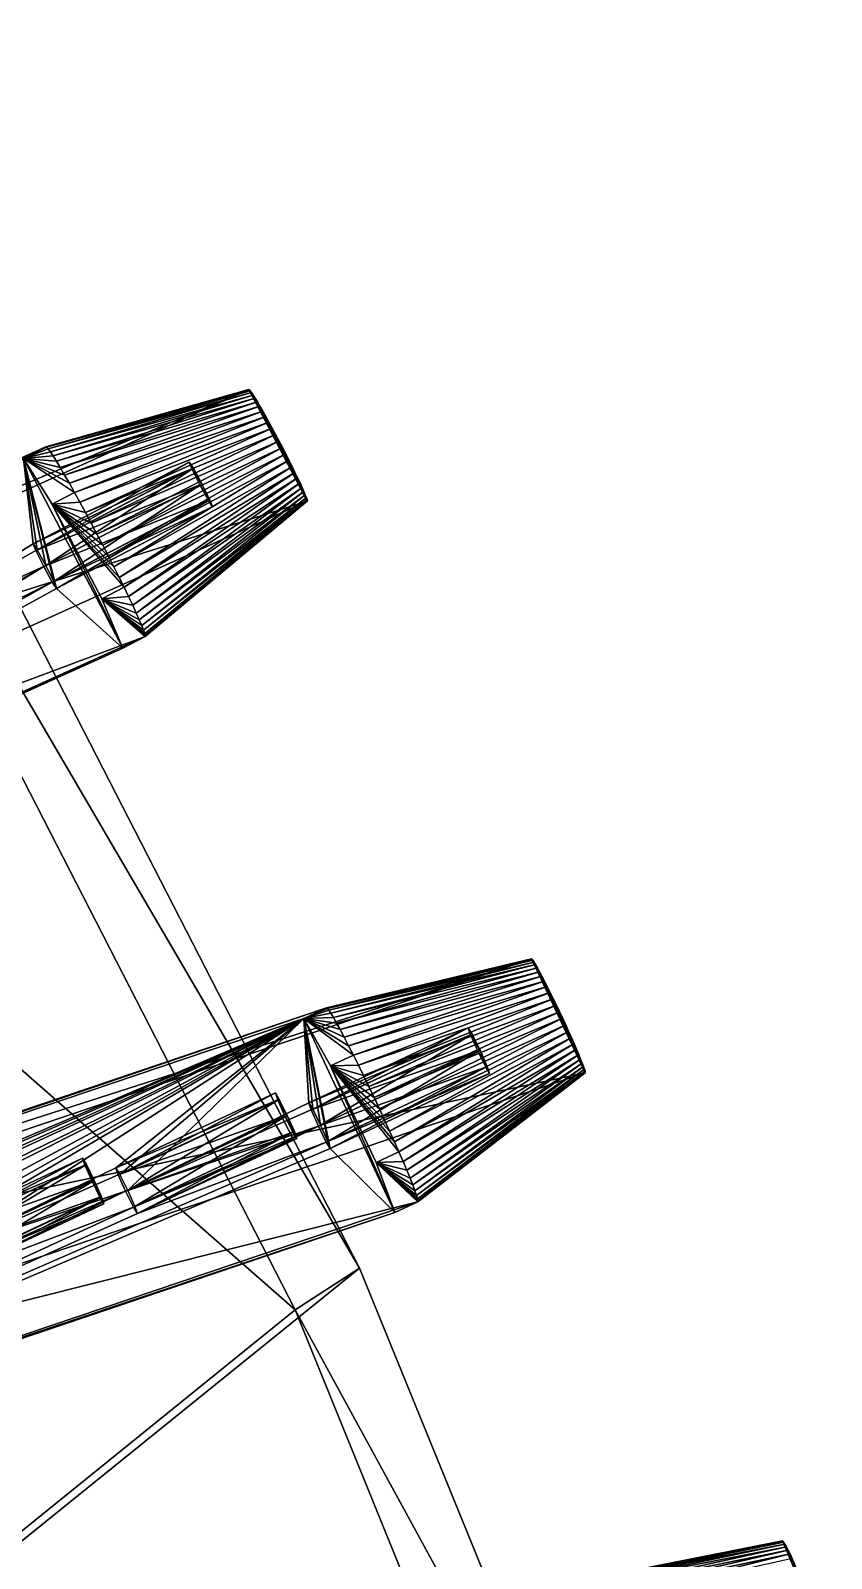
# Model space of a CAD drawing. Header units: millimetres. Extents: x -228 to 228, y -204 to 237.
# Drawn here: x 177 to 208.8, y 34.6 to 95.2 of the extents above; entities that cross this region are included whole.
import ezdxf

# ---------------------------------------------------------------- set-up
doc = ezdxf.new("R2010")
doc.units = ezdxf.units.MM
doc.header["$LTSCALE"] = 127.314815
for name, color, linetype in [('7406', 7, 'CONTINUOUS'), ('7407', 7, 'CONTINUOUS'), ('7410', 7, 'CONTINUOUS'), ('7748', 7, 'CONTINUOUS'), ('7749', 7, 'CONTINUOUS'), ('7750', 7, 'CONTINUOUS'), ('7751', 7, 'CONTINUOUS'), ('7767', 7, 'CONTINUOUS'), ('7768', 7, 'CONTINUOUS'), ('7769', 7, 'CONTINUOUS'), ('7771', 7, 'CONTINUOUS'), ('7772', 7, 'CONTINUOUS'), ('7773', 7, 'CONTINUOUS'), ('7774', 7, 'CONTINUOUS'), ('7776', 7, 'CONTINUOUS'), ('7777', 7, 'CONTINUOUS'), ('7778', 7, 'CONTINUOUS'), ('7779', 7, 'CONTINUOUS'), ('7789', 7, 'CONTINUOUS'), ('7790', 7, 'CONTINUOUS'), ('7791', 7, 'CONTINUOUS'), ('7792', 7, 'CONTINUOUS'), ('7793', 7, 'CONTINUOUS'), ('7794', 7, 'CONTINUOUS'), ('7795', 7, 'CONTINUOUS'), ('7796', 7, 'CONTINUOUS'), ('7797', 7, 'CONTINUOUS'), ('7799', 7, 'CONTINUOUS'), ('7800', 7, 'CONTINUOUS'), ('7801', 7, 'CONTINUOUS'), ('7802', 7, 'CONTINUOUS'), ('7806', 7, 'CONTINUOUS'), ('7829', 7, 'CONTINUOUS'), ('7830', 7, 'CONTINUOUS')]:
    doc.layers.add(name, color=color, linetype=linetype)

msp = doc.modelspace()

# ---------------------------------------------------------------- linework, layer by layer
at = {"layer": '7406', "color": 6, "linetype": 'Continuous'}
for points in [[(190.096, 46.066, 88.542), (164.87, 95.188, 79.5), (172.881, 32.169, 553.042), (190.096, 46.066, 88.542)], [(200.294, 21.058, 99.884), (190.096, 46.066, 88.542), (172.881, 32.169, 553.042), (200.294, 21.058, 99.884)]]:
    msp.add_3dface(points, dxfattribs=at)
at = {"layer": '7407', "color": 6, "linetype": 'Continuous'}
for points in [[(143.637, 82.929, 553.05), (162.269, 93.686, 79.5), (187.545, 44.423, 88.591), (143.637, 82.929, 553.05)], [(170.333, 30.504, 553.04), (143.637, 82.929, 553.05), (187.545, 44.423, 88.591), (170.333, 30.504, 553.04)], [(197.735, 19.35, 99.988), (170.333, 30.504, 553.04), (187.545, 44.423, 88.591), (197.735, 19.35, 99.988)]]:
    msp.add_3dface(points, dxfattribs=at)
at = {"layer": '7410', "color": 6, "linetype": 'Continuous'}
for points in [[(162.269, 93.686, 79.5), (164.87, 95.188, 79.5), (190.096, 46.066, 88.542), (162.269, 93.686, 79.5)], [(162.269, 93.686, 79.5), (190.096, 46.066, 88.542), (187.545, 44.423, 88.591), (162.269, 93.686, 79.5)], [(190.096, 46.066, 88.542), (200.294, 21.058, 99.884), (187.545, 44.423, 88.591), (190.096, 46.066, 88.542)], [(200.294, 21.058, 99.884), (197.735, 19.35, 99.988), (187.545, 44.423, 88.591), (200.294, 21.058, 99.884)]]:
    msp.add_3dface(points, dxfattribs=at)
at = {"layer": '7748', "color": 191, "linetype": 'Continuous', "true_color": 0xba45ff}
for points in [[(177.145, 74.822, 113.919), (170.324, 70.649, 288.939), (176.764, 78.21, 86.888), (177.145, 74.822, 113.919)], [(177.31, 74.576, 113.213), (177.145, 74.822, 113.919), (176.764, 78.21, 86.888), (177.31, 74.576, 113.213)], [(177.65, 73.955, 112.923), (177.31, 74.576, 113.213), (176.764, 78.21, 86.888), (177.65, 73.955, 112.923)], [(177.965, 73.323, 113.217), (177.65, 73.955, 112.923), (176.764, 78.21, 86.888), (177.965, 73.323, 113.217)], [(178.071, 73.05, 113.924), (177.965, 73.323, 113.217), (176.764, 78.21, 86.888), (178.071, 73.05, 113.924)], [(180.701, 70.677, 86.911), (178.071, 73.05, 113.924), (176.764, 78.21, 86.888), (180.701, 70.677, 86.911)], [(177.901, 76.396, 83.217), (180.701, 70.677, 86.911), (176.764, 78.21, 86.888), (177.901, 76.396, 83.217)], [(179.87, 72.629, 83.228), (180.701, 70.677, 86.911), (177.901, 76.396, 83.217), (179.87, 72.629, 83.228)], [(177.251, 74.549, 114.626), (170.324, 70.649, 288.939), (177.145, 74.822, 113.919), (177.251, 74.549, 114.626)], [(177.567, 73.917, 114.92), (170.324, 70.649, 288.939), (177.251, 74.549, 114.626), (177.567, 73.917, 114.92)], [(170.64, 70.017, 289.234), (170.324, 70.649, 288.939), (177.567, 73.917, 114.92), (170.64, 70.017, 289.234)], [(170.746, 69.744, 289.941), (170.64, 70.017, 289.234), (177.567, 73.917, 114.92), (170.746, 69.744, 289.941)], [(170.746, 69.744, 289.941), (177.567, 73.917, 114.92), (177.906, 73.296, 114.63), (170.746, 69.744, 289.941)], [(170.746, 69.744, 289.941), (177.906, 73.296, 114.63), (141.826, 53.134, 1021.038), (170.746, 69.744, 289.941)], [(177.906, 73.296, 114.63), (178.071, 73.05, 113.924), (141.826, 53.134, 1021.038), (177.906, 73.296, 114.63)], [(141.826, 53.134, 1021.038), (178.071, 73.05, 113.924), (180.701, 70.677, 86.911), (141.826, 53.134, 1021.038)]]:
    msp.add_3dface(points, dxfattribs=at)
at = {"layer": '7749', "color": 191, "linetype": 'Continuous', "true_color": 0xba45ff}
for points in [[(142.711, 53.596, 1021.083), (180.701, 70.677, 86.911), (181.587, 71.14, 86.956), (142.711, 53.596, 1021.083)], [(141.826, 53.134, 1021.038), (180.701, 70.677, 86.911), (142.711, 53.596, 1021.083), (141.826, 53.134, 1021.038)]]:
    msp.add_3dface(points, dxfattribs=at)
at = {"layer": '7750', "color": 191, "linetype": 'Continuous', "true_color": 0xba45ff}
for points in [[(185.71, 80.938, 96.071), (147.561, 63.723, 1012.716), (188.026, 76.507, 96.084), (185.71, 80.938, 96.071)], [(185.73, 80.928, 95.781), (185.71, 80.938, 96.071), (188.03, 76.527, 95.794), (185.73, 80.928, 95.781)], [(188.03, 76.527, 95.794), (185.71, 80.938, 96.071), (188.026, 76.507, 96.084), (188.03, 76.527, 95.794)], [(185.765, 80.889, 95.495), (185.73, 80.928, 95.781), (188.018, 76.577, 95.508), (185.765, 80.889, 95.495)], [(188.018, 76.577, 95.508), (185.73, 80.928, 95.781), (188.03, 76.527, 95.794), (188.018, 76.577, 95.508)], [(185.815, 80.82, 95.217), (185.765, 80.889, 95.495), (187.991, 76.656, 95.23), (185.815, 80.82, 95.217)], [(187.991, 76.656, 95.23), (185.765, 80.889, 95.495), (188.018, 76.577, 95.508), (187.991, 76.656, 95.23)], [(185.879, 80.723, 94.951), (185.815, 80.82, 95.217), (187.949, 76.763, 94.963), (185.879, 80.723, 94.951)], [(187.949, 76.763, 94.963), (185.815, 80.82, 95.217), (187.991, 76.656, 95.23), (187.949, 76.763, 94.963)], [(185.957, 80.599, 94.7), (185.879, 80.723, 94.951), (187.892, 76.897, 94.711), (185.957, 80.599, 94.7)], [(187.892, 76.897, 94.711), (185.879, 80.723, 94.951), (187.949, 76.763, 94.963), (187.892, 76.897, 94.711)], [(186.047, 80.45, 94.467), (185.957, 80.599, 94.7), (187.822, 77.055, 94.477), (186.047, 80.45, 94.467)], [(187.822, 77.055, 94.477), (185.957, 80.599, 94.7), (187.892, 76.897, 94.711), (187.822, 77.055, 94.477)], [(186.149, 80.277, 94.257), (186.047, 80.45, 94.467), (187.738, 77.236, 94.266), (186.149, 80.277, 94.257)], [(187.738, 77.236, 94.266), (186.047, 80.45, 94.467), (187.822, 77.055, 94.477), (187.738, 77.236, 94.266)], [(186.26, 80.083, 94.07), (186.149, 80.277, 94.257), (187.643, 77.437, 94.078), (186.26, 80.083, 94.07)], [(187.643, 77.437, 94.078), (186.149, 80.277, 94.257), (187.738, 77.236, 94.266), (187.643, 77.437, 94.078)], [(186.379, 79.871, 93.912), (186.26, 80.083, 94.07), (187.537, 77.655, 93.918), (186.379, 79.871, 93.912)], [(187.537, 77.655, 93.918), (186.26, 80.083, 94.07), (187.643, 77.437, 94.078), (187.537, 77.655, 93.918)], [(186.504, 79.643, 93.782), (186.379, 79.871, 93.912), (187.422, 77.888, 93.787), (186.504, 79.643, 93.782)], [(187.422, 77.888, 93.787), (186.379, 79.871, 93.912), (187.537, 77.655, 93.918), (187.422, 77.888, 93.787)], [(186.635, 79.403, 93.683), (186.504, 79.643, 93.782), (187.299, 78.132, 93.687), (186.635, 79.403, 93.683)], [(187.299, 78.132, 93.687), (186.504, 79.643, 93.782), (187.422, 77.888, 93.787), (187.299, 78.132, 93.687)], [(186.769, 79.153, 93.617), (186.635, 79.403, 93.683), (187.171, 78.384, 93.619), (186.769, 79.153, 93.617)], [(187.171, 78.384, 93.619), (186.635, 79.403, 93.683), (187.299, 78.132, 93.687), (187.171, 78.384, 93.619)], [(186.904, 78.898, 93.584), (186.769, 79.153, 93.617), (187.039, 78.64, 93.585), (186.904, 78.898, 93.584)], [(187.039, 78.64, 93.585), (186.769, 79.153, 93.617), (187.171, 78.384, 93.619), (187.039, 78.64, 93.585)], [(147.561, 63.723, 1012.716), (149.877, 59.292, 1012.729), (188.026, 76.507, 96.084), (147.561, 63.723, 1012.716)]]:
    msp.add_3dface(points, dxfattribs=at)
at = {"layer": '7751', "color": 191, "linetype": 'Continuous', "true_color": 0xba45ff}
for points in [[(176.764, 78.21, 86.888), (137.888, 60.667, 1021.015), (177.649, 78.673, 86.934), (176.764, 78.21, 86.888)], [(137.888, 60.667, 1021.015), (138.774, 61.129, 1021.061), (177.649, 78.673, 86.934), (137.888, 60.667, 1021.015)]]:
    msp.add_3dface(points, dxfattribs=at)
at = {"layer": '7767', "color": 191, "linetype": 'Continuous', "true_color": 0xba45ff}
for points in [[(183.342, 78.062, 114.238), (183.507, 77.816, 113.532), (183.448, 77.789, 114.945), (183.342, 78.062, 114.238)], [(183.507, 77.816, 113.532), (183.847, 77.194, 113.241), (183.448, 77.789, 114.945), (183.507, 77.816, 113.532)], [(183.847, 77.194, 113.241), (183.764, 77.157, 115.239), (183.448, 77.789, 114.945), (183.847, 77.194, 113.241)], [(184.162, 76.562, 113.536), (183.764, 77.157, 115.239), (183.847, 77.194, 113.241), (184.162, 76.562, 113.536)], [(184.103, 76.536, 114.948), (183.764, 77.157, 115.239), (184.162, 76.562, 113.536), (184.103, 76.536, 114.948)], [(184.268, 76.289, 114.243), (184.103, 76.536, 114.948), (184.162, 76.562, 113.536), (184.268, 76.289, 114.243)]]:
    msp.add_3dface(points, dxfattribs=at)
at = {"layer": '7768', "color": 191, "linetype": 'Continuous', "true_color": 0xba45ff}
for points in [[(177.567, 73.917, 114.92), (183.764, 77.157, 115.239), (184.103, 76.536, 114.948), (177.567, 73.917, 114.92)], [(177.65, 73.955, 112.923), (177.965, 73.323, 113.217), (183.847, 77.194, 113.241), (177.65, 73.955, 112.923)], [(177.965, 73.323, 113.217), (184.162, 76.562, 113.536), (183.847, 77.194, 113.241), (177.965, 73.323, 113.217)], [(177.906, 73.296, 114.63), (177.567, 73.917, 114.92), (184.103, 76.536, 114.948), (177.906, 73.296, 114.63)], [(177.906, 73.296, 114.63), (184.103, 76.536, 114.948), (184.268, 76.289, 114.243), (177.906, 73.296, 114.63)], [(177.965, 73.323, 113.217), (178.071, 73.05, 113.924), (184.162, 76.562, 113.536), (177.965, 73.323, 113.217)], [(178.071, 73.05, 113.924), (184.268, 76.289, 114.243), (184.162, 76.562, 113.536), (178.071, 73.05, 113.924)], [(178.071, 73.05, 113.924), (177.906, 73.296, 114.63), (184.268, 76.289, 114.243), (178.071, 73.05, 113.924)]]:
    msp.add_3dface(points, dxfattribs=at)
at = {"layer": '7769', "color": 191, "linetype": 'Continuous', "true_color": 0xba45ff}
for points in [[(177.145, 74.822, 113.919), (177.31, 74.576, 113.213), (183.342, 78.062, 114.238), (177.145, 74.822, 113.919)], [(177.145, 74.822, 113.919), (183.342, 78.062, 114.238), (183.448, 77.789, 114.945), (177.145, 74.822, 113.919)], [(177.251, 74.549, 114.626), (177.145, 74.822, 113.919), (183.448, 77.789, 114.945), (177.251, 74.549, 114.626)], [(183.764, 77.157, 115.239), (177.251, 74.549, 114.626), (183.448, 77.789, 114.945), (183.764, 77.157, 115.239)], [(177.31, 74.576, 113.213), (183.507, 77.816, 113.532), (183.342, 78.062, 114.238), (177.31, 74.576, 113.213)], [(177.31, 74.576, 113.213), (177.65, 73.955, 112.923), (183.507, 77.816, 113.532), (177.31, 74.576, 113.213)], [(177.65, 73.955, 112.923), (183.847, 77.194, 113.241), (183.507, 77.816, 113.532), (177.65, 73.955, 112.923)], [(177.567, 73.917, 114.92), (177.251, 74.549, 114.626), (183.764, 77.157, 115.239), (177.567, 73.917, 114.92)]]:
    msp.add_3dface(points, dxfattribs=at)
at = {"layer": '7771', "color": 191, "linetype": 'Continuous', "true_color": 0xba45ff}
for points in [[(176.764, 78.21, 86.888), (177.649, 78.673, 86.934), (177.683, 78.657, 86.441), (176.764, 78.21, 86.888)], [(177.743, 78.59, 85.955), (176.764, 78.21, 86.888), (177.683, 78.657, 86.441), (177.743, 78.59, 85.955)], [(177.829, 78.473, 85.483), (176.764, 78.21, 86.888), (177.743, 78.59, 85.955), (177.829, 78.473, 85.483)], [(177.938, 78.308, 85.03), (176.764, 78.21, 86.888), (177.829, 78.473, 85.483), (177.938, 78.308, 85.03)], [(178.07, 78.097, 84.603), (176.764, 78.21, 86.888), (177.938, 78.308, 85.03), (178.07, 78.097, 84.603)], [(177.901, 76.396, 83.217), (176.764, 78.21, 86.888), (178.787, 76.859, 83.263), (177.901, 76.396, 83.217)], [(178.787, 76.859, 83.263), (176.764, 78.21, 86.888), (178.584, 77.219, 83.533), (178.787, 76.859, 83.263)], [(178.584, 77.219, 83.533), (176.764, 78.21, 86.888), (178.396, 77.549, 83.849), (178.584, 77.219, 83.533)], [(178.396, 77.549, 83.849), (176.764, 78.21, 86.888), (178.224, 77.843, 84.208), (178.396, 77.549, 83.849)], [(178.224, 77.843, 84.208), (176.764, 78.21, 86.888), (178.07, 78.097, 84.603), (178.224, 77.843, 84.208)], [(179.001, 76.471, 83.042), (177.901, 76.396, 83.217), (178.787, 76.859, 83.263), (179.001, 76.471, 83.042)], [(179.223, 76.063, 82.875), (177.901, 76.396, 83.217), (179.001, 76.471, 83.042), (179.223, 76.063, 82.875)], [(179.87, 72.629, 83.228), (177.901, 76.396, 83.217), (180.755, 73.092, 83.274), (179.87, 72.629, 83.228)], [(180.755, 73.092, 83.274), (177.901, 76.396, 83.217), (180.56, 73.488, 83.051), (180.755, 73.092, 83.274)], [(180.56, 73.488, 83.051), (177.901, 76.396, 83.217), (180.352, 73.902, 82.881), (180.56, 73.488, 83.051)], [(180.352, 73.902, 82.881), (177.901, 76.396, 83.217), (180.134, 74.331, 82.766), (180.352, 73.902, 82.881)], [(180.134, 74.331, 82.766), (177.901, 76.396, 83.217), (179.909, 74.767, 82.707), (180.134, 74.331, 82.766)], [(179.909, 74.767, 82.707), (177.901, 76.396, 83.217), (179.68, 75.205, 82.706), (179.909, 74.767, 82.707)], [(179.68, 75.205, 82.706), (177.901, 76.396, 83.217), (179.45, 75.639, 82.762), (179.68, 75.205, 82.706)], [(179.45, 75.639, 82.762), (177.901, 76.396, 83.217), (179.223, 76.063, 82.875), (179.45, 75.639, 82.762)], [(180.935, 72.721, 83.546), (179.87, 72.629, 83.228), (180.755, 73.092, 83.274), (180.935, 72.721, 83.546)], [(181.097, 72.379, 83.865), (179.87, 72.629, 83.228), (180.935, 72.721, 83.546), (181.097, 72.379, 83.865)], [(180.701, 70.677, 86.911), (179.87, 72.629, 83.228), (181.587, 71.14, 86.956), (180.701, 70.677, 86.911)], [(181.587, 71.14, 86.956), (179.87, 72.629, 83.228), (181.594, 71.174, 86.463), (181.587, 71.14, 86.956)], [(181.594, 71.174, 86.463), (179.87, 72.629, 83.228), (181.574, 71.26, 85.977), (181.594, 71.174, 86.463)], [(181.574, 71.26, 85.977), (179.87, 72.629, 83.228), (181.528, 71.394, 85.504), (181.574, 71.26, 85.977)], [(181.528, 71.394, 85.504), (179.87, 72.629, 83.228), (181.457, 71.576, 85.05), (181.528, 71.394, 85.504)], [(181.457, 71.576, 85.05), (179.87, 72.629, 83.228), (181.36, 71.803, 84.622), (181.457, 71.576, 85.05)], [(181.36, 71.803, 84.622), (179.87, 72.629, 83.228), (181.24, 72.072, 84.225), (181.36, 71.803, 84.622)], [(181.24, 72.072, 84.225), (179.87, 72.629, 83.228), (181.097, 72.379, 83.865), (181.24, 72.072, 84.225)]]:
    msp.add_3dface(points, dxfattribs=at)
at = {"layer": '7772', "color": 191, "linetype": 'Continuous', "true_color": 0xba45ff}
for points in [[(149.877, 59.292, 1012.729), (181.587, 71.14, 86.956), (188.026, 76.507, 96.084), (149.877, 59.292, 1012.729)], [(142.711, 53.596, 1021.083), (181.587, 71.14, 86.956), (149.877, 59.292, 1012.729), (142.711, 53.596, 1021.083)]]:
    msp.add_3dface(points, dxfattribs=at)
at = {"layer": '7773', "color": 191, "linetype": 'Continuous', "true_color": 0xba45ff}
for points in [[(147.561, 63.723, 1012.716), (185.71, 80.938, 96.071), (138.774, 61.129, 1021.061), (147.561, 63.723, 1012.716)], [(138.774, 61.129, 1021.061), (185.71, 80.938, 96.071), (177.649, 78.673, 86.934), (138.774, 61.129, 1021.061)]]:
    msp.add_3dface(points, dxfattribs=at)
at = {"layer": '7774', "color": 191, "linetype": 'Continuous', "true_color": 0xba45ff}
for points in [[(185.71, 80.938, 96.071), (185.73, 80.928, 95.781), (177.649, 78.673, 86.934), (185.71, 80.938, 96.071)], [(177.649, 78.673, 86.934), (185.73, 80.928, 95.781), (177.683, 78.657, 86.441), (177.649, 78.673, 86.934)], [(185.73, 80.928, 95.781), (185.765, 80.889, 95.495), (177.683, 78.657, 86.441), (185.73, 80.928, 95.781)], [(185.765, 80.889, 95.495), (177.743, 78.59, 85.955), (177.683, 78.657, 86.441), (185.765, 80.889, 95.495)], [(185.765, 80.889, 95.495), (185.815, 80.82, 95.217), (177.743, 78.59, 85.955), (185.765, 80.889, 95.495)], [(185.815, 80.82, 95.217), (177.829, 78.473, 85.483), (177.743, 78.59, 85.955), (185.815, 80.82, 95.217)], [(185.815, 80.82, 95.217), (185.879, 80.723, 94.951), (177.829, 78.473, 85.483), (185.815, 80.82, 95.217)], [(185.879, 80.723, 94.951), (177.938, 78.308, 85.03), (177.829, 78.473, 85.483), (185.879, 80.723, 94.951)], [(185.879, 80.723, 94.951), (185.957, 80.599, 94.7), (177.938, 78.308, 85.03), (185.879, 80.723, 94.951)], [(185.957, 80.599, 94.7), (178.07, 78.097, 84.603), (177.938, 78.308, 85.03), (185.957, 80.599, 94.7)], [(185.957, 80.599, 94.7), (186.047, 80.45, 94.467), (178.07, 78.097, 84.603), (185.957, 80.599, 94.7)], [(186.047, 80.45, 94.467), (178.224, 77.843, 84.208), (178.07, 78.097, 84.603), (186.047, 80.45, 94.467)], [(186.047, 80.45, 94.467), (186.149, 80.277, 94.257), (178.224, 77.843, 84.208), (186.047, 80.45, 94.467)], [(186.149, 80.277, 94.257), (178.396, 77.549, 83.849), (178.224, 77.843, 84.208), (186.149, 80.277, 94.257)], [(186.149, 80.277, 94.257), (186.26, 80.083, 94.07), (178.396, 77.549, 83.849), (186.149, 80.277, 94.257)], [(186.26, 80.083, 94.07), (178.584, 77.219, 83.533), (178.396, 77.549, 83.849), (186.26, 80.083, 94.07)], [(186.26, 80.083, 94.07), (186.379, 79.871, 93.912), (178.584, 77.219, 83.533), (186.26, 80.083, 94.07)], [(186.379, 79.871, 93.912), (178.787, 76.859, 83.263), (178.584, 77.219, 83.533), (186.379, 79.871, 93.912)], [(186.379, 79.871, 93.912), (186.504, 79.643, 93.782), (178.787, 76.859, 83.263), (186.379, 79.871, 93.912)], [(186.504, 79.643, 93.782), (179.001, 76.471, 83.042), (178.787, 76.859, 83.263), (186.504, 79.643, 93.782)], [(186.504, 79.643, 93.782), (186.635, 79.403, 93.683), (179.001, 76.471, 83.042), (186.504, 79.643, 93.782)], [(186.635, 79.403, 93.683), (179.223, 76.063, 82.875), (179.001, 76.471, 83.042), (186.635, 79.403, 93.683)], [(186.635, 79.403, 93.683), (186.769, 79.153, 93.617), (179.223, 76.063, 82.875), (186.635, 79.403, 93.683)], [(186.769, 79.153, 93.617), (179.45, 75.639, 82.762), (179.223, 76.063, 82.875), (186.769, 79.153, 93.617)], [(186.769, 79.153, 93.617), (186.904, 78.898, 93.584), (179.45, 75.639, 82.762), (186.769, 79.153, 93.617)], [(186.904, 78.898, 93.584), (179.68, 75.205, 82.706), (179.45, 75.639, 82.762), (186.904, 78.898, 93.584)], [(186.904, 78.898, 93.584), (187.039, 78.64, 93.585), (179.68, 75.205, 82.706), (186.904, 78.898, 93.584)], [(187.039, 78.64, 93.585), (179.909, 74.767, 82.707), (179.68, 75.205, 82.706), (187.039, 78.64, 93.585)], [(187.039, 78.64, 93.585), (187.171, 78.384, 93.619), (179.909, 74.767, 82.707), (187.039, 78.64, 93.585)], [(187.171, 78.384, 93.619), (180.134, 74.331, 82.766), (179.909, 74.767, 82.707), (187.171, 78.384, 93.619)], [(187.171, 78.384, 93.619), (187.299, 78.132, 93.687), (180.134, 74.331, 82.766), (187.171, 78.384, 93.619)], [(187.299, 78.132, 93.687), (180.352, 73.902, 82.881), (180.134, 74.331, 82.766), (187.299, 78.132, 93.687)], [(187.299, 78.132, 93.687), (187.422, 77.888, 93.787), (180.352, 73.902, 82.881), (187.299, 78.132, 93.687)], [(187.422, 77.888, 93.787), (180.56, 73.488, 83.051), (180.352, 73.902, 82.881), (187.422, 77.888, 93.787)], [(187.422, 77.888, 93.787), (187.537, 77.655, 93.918), (180.56, 73.488, 83.051), (187.422, 77.888, 93.787)], [(187.537, 77.655, 93.918), (180.755, 73.092, 83.274), (180.56, 73.488, 83.051), (187.537, 77.655, 93.918)], [(187.537, 77.655, 93.918), (187.643, 77.437, 94.078), (180.755, 73.092, 83.274), (187.537, 77.655, 93.918)], [(187.643, 77.437, 94.078), (180.935, 72.721, 83.546), (180.755, 73.092, 83.274), (187.643, 77.437, 94.078)], [(187.643, 77.437, 94.078), (187.738, 77.236, 94.266), (180.935, 72.721, 83.546), (187.643, 77.437, 94.078)], [(187.738, 77.236, 94.266), (181.097, 72.379, 83.865), (180.935, 72.721, 83.546), (187.738, 77.236, 94.266)], [(187.738, 77.236, 94.266), (187.822, 77.055, 94.477), (181.097, 72.379, 83.865), (187.738, 77.236, 94.266)], [(187.822, 77.055, 94.477), (181.24, 72.072, 84.225), (181.097, 72.379, 83.865), (187.822, 77.055, 94.477)], [(187.822, 77.055, 94.477), (187.892, 76.897, 94.711), (181.24, 72.072, 84.225), (187.822, 77.055, 94.477)], [(187.892, 76.897, 94.711), (181.36, 71.803, 84.622), (181.24, 72.072, 84.225), (187.892, 76.897, 94.711)], [(187.892, 76.897, 94.711), (187.949, 76.763, 94.963), (181.36, 71.803, 84.622), (187.892, 76.897, 94.711)], [(187.949, 76.763, 94.963), (181.457, 71.576, 85.05), (181.36, 71.803, 84.622), (187.949, 76.763, 94.963)], [(187.949, 76.763, 94.963), (187.991, 76.656, 95.23), (181.457, 71.576, 85.05), (187.949, 76.763, 94.963)], [(187.991, 76.656, 95.23), (181.528, 71.394, 85.504), (181.457, 71.576, 85.05), (187.991, 76.656, 95.23)], [(187.991, 76.656, 95.23), (188.018, 76.577, 95.508), (181.528, 71.394, 85.504), (187.991, 76.656, 95.23)], [(188.018, 76.577, 95.508), (181.574, 71.26, 85.977), (181.528, 71.394, 85.504), (188.018, 76.577, 95.508)], [(188.018, 76.577, 95.508), (188.03, 76.527, 95.794), (181.574, 71.26, 85.977), (188.018, 76.577, 95.508)], [(188.03, 76.527, 95.794), (181.594, 71.174, 86.463), (181.574, 71.26, 85.977), (188.03, 76.527, 95.794)], [(188.026, 76.507, 96.084), (181.587, 71.14, 86.956), (181.594, 71.174, 86.463), (188.026, 76.507, 96.084)], [(188.03, 76.527, 95.794), (188.026, 76.507, 96.084), (181.594, 71.174, 86.463), (188.03, 76.527, 95.794)]]:
    msp.add_3dface(points, dxfattribs=at)
at = {"layer": '7776', "color": 191, "linetype": 'Continuous', "true_color": 0xba45ff}
for points in [[(149.811, 39.707, 993.697), (147.245, 42.248, 1020.702), (187.887, 55.974, 92.692), (149.811, 39.707, 993.697)], [(149.967, 39.452, 992.993), (149.811, 39.707, 993.697), (187.887, 55.974, 92.692), (149.967, 39.452, 992.993)], [(157.466, 42.292, 818.904), (149.967, 39.452, 992.993), (187.887, 55.974, 92.692), (157.466, 42.292, 818.904)], [(157.622, 42.037, 818.199), (157.466, 42.292, 818.904), (187.887, 55.974, 92.692), (157.622, 42.037, 818.199)], [(187.887, 55.974, 92.692), (165.121, 44.877, 644.111), (157.622, 42.037, 818.199), (187.887, 55.974, 92.692)], [(165.277, 44.623, 643.406), (165.121, 44.877, 644.111), (187.887, 55.974, 92.692), (165.277, 44.623, 643.406)], [(165.591, 43.987, 643.117), (165.277, 44.623, 643.406), (187.887, 55.974, 92.692), (165.591, 43.987, 643.117)], [(172.776, 47.462, 469.317), (165.591, 43.987, 643.117), (187.887, 55.974, 92.692), (172.776, 47.462, 469.317)], [(172.932, 47.208, 468.613), (172.776, 47.462, 469.317), (187.887, 55.974, 92.692), (172.932, 47.208, 468.613)], [(173.246, 46.572, 468.324), (172.932, 47.208, 468.613), (187.887, 55.974, 92.692), (173.246, 46.572, 468.324)], [(180.431, 50.048, 294.524), (173.246, 46.572, 468.324), (187.887, 55.974, 92.692), (180.431, 50.048, 294.524)], [(180.587, 49.793, 293.819), (180.431, 50.048, 294.524), (187.887, 55.974, 92.692), (180.587, 49.793, 293.819)], [(180.901, 49.158, 293.53), (180.587, 49.793, 293.819), (187.887, 55.974, 92.692), (180.901, 49.158, 293.53)], [(188.087, 52.633, 119.731), (180.901, 49.158, 293.53), (187.887, 55.974, 92.692), (188.087, 52.633, 119.731)], [(188.242, 52.378, 119.026), (188.087, 52.633, 119.731), (187.887, 55.974, 92.692), (188.242, 52.378, 119.026)], [(188.556, 51.743, 118.737), (188.242, 52.378, 119.026), (187.887, 55.974, 92.692), (188.556, 51.743, 118.737)], [(188.844, 51.099, 119.033), (188.556, 51.743, 118.737), (187.887, 55.974, 92.692), (188.844, 51.099, 119.033)], [(188.938, 50.823, 119.741), (188.844, 51.099, 119.033), (187.887, 55.974, 92.692), (188.938, 50.823, 119.741)], [(191.504, 48.282, 92.737), (188.938, 50.823, 119.741), (187.887, 55.974, 92.692), (191.504, 48.282, 92.737)], [(188.952, 54.105, 89.027), (191.504, 48.282, 92.737), (187.887, 55.974, 92.692), (188.952, 54.105, 89.027)], [(190.761, 50.259, 89.049), (191.504, 48.282, 92.737), (188.952, 54.105, 89.027), (190.761, 50.259, 89.049)], [(188.18, 52.357, 120.439), (180.901, 49.158, 293.53), (188.087, 52.633, 119.731), (188.18, 52.357, 120.439)], [(188.468, 51.713, 120.735), (180.901, 49.158, 293.53), (188.18, 52.357, 120.439), (188.468, 51.713, 120.735)], [(181.189, 48.513, 293.827), (180.901, 49.158, 293.53), (188.468, 51.713, 120.735), (181.189, 48.513, 293.827)], [(181.283, 48.238, 294.535), (181.189, 48.513, 293.827), (188.468, 51.713, 120.735), (181.283, 48.238, 294.535)], [(181.283, 48.238, 294.535), (188.468, 51.713, 120.735), (188.782, 51.078, 120.446), (181.283, 48.238, 294.535)], [(181.283, 48.238, 294.535), (188.782, 51.078, 120.446), (150.862, 34.556, 1020.746), (181.283, 48.238, 294.535)], [(188.782, 51.078, 120.446), (188.938, 50.823, 119.741), (150.862, 34.556, 1020.746), (188.782, 51.078, 120.446)], [(150.862, 34.556, 1020.746), (188.938, 50.823, 119.741), (191.504, 48.282, 92.737), (150.862, 34.556, 1020.746)], [(180.525, 49.772, 295.232), (173.246, 46.572, 468.324), (180.431, 50.048, 294.524), (180.525, 49.772, 295.232)], [(180.813, 49.128, 295.528), (173.246, 46.572, 468.324), (180.525, 49.772, 295.232), (180.813, 49.128, 295.528)], [(173.534, 45.928, 468.62), (173.246, 46.572, 468.324), (180.813, 49.128, 295.528), (173.534, 45.928, 468.62)], [(173.628, 45.653, 469.328), (173.534, 45.928, 468.62), (180.813, 49.128, 295.528), (173.628, 45.653, 469.328)], [(180.813, 49.128, 295.528), (181.127, 48.492, 295.239), (173.628, 45.653, 469.328), (180.813, 49.128, 295.528)], [(150.862, 34.556, 1020.746), (173.628, 45.653, 469.328), (181.127, 48.492, 295.239), (150.862, 34.556, 1020.746)], [(181.127, 48.492, 295.239), (181.283, 48.238, 294.535), (150.862, 34.556, 1020.746), (181.127, 48.492, 295.239)]]:
    msp.add_3dface(points, dxfattribs=at)
at = {"layer": '7777', "color": 191, "linetype": 'Continuous', "true_color": 0xba45ff}
for points in [[(151.766, 34.982, 1020.792), (191.504, 48.282, 92.737), (192.408, 48.707, 92.783), (151.766, 34.982, 1020.792)], [(150.862, 34.556, 1020.746), (191.504, 48.282, 92.737), (151.766, 34.982, 1020.792), (150.862, 34.556, 1020.746)]]:
    msp.add_3dface(points, dxfattribs=at)
at = {"layer": '7778', "color": 191, "linetype": 'Continuous', "true_color": 0xba45ff}
for points in [[(196.926, 58.344, 101.883), (157.049, 44.877, 1012.41), (199.054, 53.819, 101.909), (196.926, 58.344, 101.883)], [(196.946, 58.333, 101.593), (196.926, 58.344, 101.883), (199.059, 53.839, 101.619), (196.946, 58.333, 101.593)], [(199.059, 53.839, 101.619), (196.926, 58.344, 101.883), (199.054, 53.819, 101.909), (199.059, 53.839, 101.619)], [(196.98, 58.292, 101.307), (196.946, 58.333, 101.593), (199.05, 53.889, 101.333), (196.98, 58.292, 101.307)], [(199.05, 53.889, 101.333), (196.946, 58.333, 101.593), (199.059, 53.839, 101.619), (199.05, 53.889, 101.333)], [(197.027, 58.22, 101.029), (196.98, 58.292, 101.307), (199.027, 53.968, 101.054), (197.027, 58.22, 101.029)], [(199.027, 53.968, 101.054), (196.98, 58.292, 101.307), (199.05, 53.889, 101.333), (199.027, 53.968, 101.054)], [(197.088, 58.12, 100.763), (197.027, 58.22, 101.029), (198.99, 54.077, 100.787), (197.088, 58.12, 100.763)], [(198.99, 54.077, 100.787), (197.027, 58.22, 101.029), (199.027, 53.968, 101.054), (198.99, 54.077, 100.787)], [(197.161, 57.992, 100.513), (197.088, 58.12, 100.763), (198.939, 54.212, 100.534), (197.161, 57.992, 100.513)], [(198.939, 54.212, 100.534), (197.088, 58.12, 100.763), (198.99, 54.077, 100.787), (198.939, 54.212, 100.534)], [(197.245, 57.838, 100.28), (197.161, 57.992, 100.513), (198.875, 54.372, 100.301), (197.245, 57.838, 100.28)], [(198.875, 54.372, 100.301), (197.161, 57.992, 100.513), (198.939, 54.212, 100.534), (198.875, 54.372, 100.301)], [(197.339, 57.661, 100.07), (197.245, 57.838, 100.28), (198.799, 54.556, 100.088), (197.339, 57.661, 100.07)], [(198.799, 54.556, 100.088), (197.245, 57.838, 100.28), (198.875, 54.372, 100.301), (198.799, 54.556, 100.088)], [(197.442, 57.462, 99.885), (197.339, 57.661, 100.07), (198.713, 54.76, 99.9), (197.442, 57.462, 99.885)], [(198.713, 54.76, 99.9), (197.339, 57.661, 100.07), (198.799, 54.556, 100.088), (198.713, 54.76, 99.9)], [(197.553, 57.245, 99.727), (197.442, 57.462, 99.885), (198.616, 54.983, 99.74), (197.553, 57.245, 99.727)], [(198.616, 54.983, 99.74), (197.442, 57.462, 99.885), (198.713, 54.76, 99.9), (198.616, 54.983, 99.74)], [(197.669, 57.012, 99.598), (197.553, 57.245, 99.727), (198.512, 55.22, 99.608), (197.669, 57.012, 99.598)], [(198.512, 55.22, 99.608), (197.553, 57.245, 99.727), (198.616, 54.983, 99.74), (198.512, 55.22, 99.608)], [(197.789, 56.766, 99.5), (197.669, 57.012, 99.598), (198.4, 55.468, 99.507), (197.789, 56.766, 99.5)], [(198.4, 55.468, 99.507), (197.669, 57.012, 99.598), (198.512, 55.22, 99.608), (198.4, 55.468, 99.507)], [(197.913, 56.511, 99.434), (197.789, 56.766, 99.5), (198.282, 55.725, 99.439), (197.913, 56.511, 99.434)], [(198.282, 55.725, 99.439), (197.789, 56.766, 99.5), (198.4, 55.468, 99.507), (198.282, 55.725, 99.439)], [(198.037, 56.25, 99.402), (197.913, 56.511, 99.434), (198.161, 55.987, 99.403), (198.037, 56.25, 99.402)], [(198.161, 55.987, 99.403), (197.913, 56.511, 99.434), (198.282, 55.725, 99.439), (198.161, 55.987, 99.403)], [(157.049, 44.877, 1012.41), (159.177, 40.352, 1012.437), (199.054, 53.819, 101.909), (157.049, 44.877, 1012.41)]]:
    msp.add_3dface(points, dxfattribs=at)
at = {"layer": '7779', "color": 191, "linetype": 'Continuous', "true_color": 0xba45ff}
for points in [[(187.887, 55.974, 92.692), (147.245, 42.248, 1020.702), (188.791, 56.399, 92.738), (187.887, 55.974, 92.692)], [(147.245, 42.248, 1020.702), (148.149, 42.673, 1020.747), (188.791, 56.399, 92.738), (147.245, 42.248, 1020.702)]]:
    msp.add_3dface(points, dxfattribs=at)
at = {"layer": '7789', "color": 191, "linetype": 'Continuous', "true_color": 0xba45ff}
for points in [[(179.104, 50.44, 469.638), (179.259, 50.185, 468.934), (179.197, 50.164, 470.346), (179.104, 50.44, 469.638)], [(179.259, 50.185, 468.934), (179.573, 49.55, 468.645), (179.197, 50.164, 470.346), (179.259, 50.185, 468.934)], [(179.573, 49.55, 468.645), (179.485, 49.52, 470.643), (179.197, 50.164, 470.346), (179.573, 49.55, 468.645)], [(179.861, 48.905, 468.941), (179.485, 49.52, 470.643), (179.573, 49.55, 468.645), (179.861, 48.905, 468.941)], [(179.799, 48.885, 470.354), (179.485, 49.52, 470.643), (179.861, 48.905, 468.941), (179.799, 48.885, 470.354)], [(179.955, 48.63, 469.649), (179.799, 48.885, 470.354), (179.861, 48.905, 468.941), (179.955, 48.63, 469.649)]]:
    msp.add_3dface(points, dxfattribs=at)
at = {"layer": '7790', "color": 191, "linetype": 'Continuous', "true_color": 0xba45ff}
for points in [[(173.158, 46.543, 470.322), (179.485, 49.52, 470.643), (179.799, 48.885, 470.354), (173.158, 46.543, 470.322)], [(173.246, 46.572, 468.324), (173.534, 45.928, 468.62), (179.573, 49.55, 468.645), (173.246, 46.572, 468.324)], [(173.534, 45.928, 468.62), (179.861, 48.905, 468.941), (179.573, 49.55, 468.645), (173.534, 45.928, 468.62)], [(173.472, 45.907, 470.033), (173.158, 46.543, 470.322), (179.799, 48.885, 470.354), (173.472, 45.907, 470.033)], [(173.472, 45.907, 470.033), (179.799, 48.885, 470.354), (179.955, 48.63, 469.649), (173.472, 45.907, 470.033)], [(173.628, 45.653, 469.328), (173.472, 45.907, 470.033), (179.955, 48.63, 469.649), (173.628, 45.653, 469.328)], [(173.534, 45.928, 468.62), (173.628, 45.653, 469.328), (179.861, 48.905, 468.941), (173.534, 45.928, 468.62)], [(173.628, 45.653, 469.328), (179.955, 48.63, 469.649), (179.861, 48.905, 468.941), (173.628, 45.653, 469.328)]]:
    msp.add_3dface(points, dxfattribs=at)
at = {"layer": '7791', "color": 191, "linetype": 'Continuous', "true_color": 0xba45ff}
for points in [[(172.776, 47.462, 469.317), (172.932, 47.208, 468.613), (179.104, 50.44, 469.638), (172.776, 47.462, 469.317)], [(172.776, 47.462, 469.317), (179.104, 50.44, 469.638), (179.197, 50.164, 470.346), (172.776, 47.462, 469.317)], [(172.932, 47.208, 468.613), (179.259, 50.185, 468.934), (179.104, 50.44, 469.638), (172.932, 47.208, 468.613)], [(172.87, 47.187, 470.025), (172.776, 47.462, 469.317), (179.197, 50.164, 470.346), (172.87, 47.187, 470.025)], [(179.485, 49.52, 470.643), (172.87, 47.187, 470.025), (179.197, 50.164, 470.346), (179.485, 49.52, 470.643)], [(172.932, 47.208, 468.613), (173.246, 46.572, 468.324), (179.259, 50.185, 468.934), (172.932, 47.208, 468.613)], [(173.246, 46.572, 468.324), (179.573, 49.55, 468.645), (179.259, 50.185, 468.934), (173.246, 46.572, 468.324)], [(173.158, 46.543, 470.322), (172.87, 47.187, 470.025), (179.485, 49.52, 470.643), (173.158, 46.543, 470.322)]]:
    msp.add_3dface(points, dxfattribs=at)
at = {"layer": '7792', "color": 191, "linetype": 'Continuous', "true_color": 0xba45ff}
for points in [[(186.759, 53.025, 294.845), (186.914, 52.771, 294.14), (186.852, 52.75, 295.553), (186.759, 53.025, 294.845)], [(186.914, 52.771, 294.14), (187.228, 52.135, 293.851), (186.852, 52.75, 295.553), (186.914, 52.771, 294.14)], [(187.228, 52.135, 293.851), (187.14, 52.105, 295.849), (186.852, 52.75, 295.553), (187.228, 52.135, 293.851)], [(187.516, 51.491, 294.148), (187.14, 52.105, 295.849), (187.228, 52.135, 293.851), (187.516, 51.491, 294.148)], [(187.454, 51.47, 295.56), (187.14, 52.105, 295.849), (187.516, 51.491, 294.148), (187.454, 51.47, 295.56)], [(187.61, 51.215, 294.856), (187.454, 51.47, 295.56), (187.516, 51.491, 294.148), (187.61, 51.215, 294.856)]]:
    msp.add_3dface(points, dxfattribs=at)
at = {"layer": '7793', "color": 191, "linetype": 'Continuous', "true_color": 0xba45ff}
for points in [[(180.813, 49.128, 295.528), (187.14, 52.105, 295.849), (187.454, 51.47, 295.56), (180.813, 49.128, 295.528)], [(180.901, 49.158, 293.53), (181.189, 48.513, 293.827), (187.228, 52.135, 293.851), (180.901, 49.158, 293.53)], [(181.189, 48.513, 293.827), (187.516, 51.491, 294.148), (187.228, 52.135, 293.851), (181.189, 48.513, 293.827)], [(181.127, 48.492, 295.239), (180.813, 49.128, 295.528), (187.454, 51.47, 295.56), (181.127, 48.492, 295.239)], [(181.127, 48.492, 295.239), (187.454, 51.47, 295.56), (187.61, 51.215, 294.856), (181.127, 48.492, 295.239)], [(181.283, 48.238, 294.535), (181.127, 48.492, 295.239), (187.61, 51.215, 294.856), (181.283, 48.238, 294.535)], [(181.189, 48.513, 293.827), (181.283, 48.238, 294.535), (187.516, 51.491, 294.148), (181.189, 48.513, 293.827)], [(181.283, 48.238, 294.535), (187.61, 51.215, 294.856), (187.516, 51.491, 294.148), (181.283, 48.238, 294.535)]]:
    msp.add_3dface(points, dxfattribs=at)
at = {"layer": '7794', "color": 191, "linetype": 'Continuous', "true_color": 0xba45ff}
for points in [[(180.431, 50.048, 294.524), (180.587, 49.793, 293.819), (186.759, 53.025, 294.845), (180.431, 50.048, 294.524)], [(180.431, 50.048, 294.524), (186.759, 53.025, 294.845), (186.852, 52.75, 295.553), (180.431, 50.048, 294.524)], [(180.587, 49.793, 293.819), (186.914, 52.771, 294.14), (186.759, 53.025, 294.845), (180.587, 49.793, 293.819)], [(180.587, 49.793, 293.819), (180.901, 49.158, 293.53), (186.914, 52.771, 294.14), (180.587, 49.793, 293.819)], [(180.901, 49.158, 293.53), (187.228, 52.135, 293.851), (186.914, 52.771, 294.14), (180.901, 49.158, 293.53)], [(180.525, 49.772, 295.232), (180.431, 50.048, 294.524), (186.852, 52.75, 295.553), (180.525, 49.772, 295.232)], [(187.14, 52.105, 295.849), (180.525, 49.772, 295.232), (186.852, 52.75, 295.553), (187.14, 52.105, 295.849)], [(180.813, 49.128, 295.528), (180.525, 49.772, 295.232), (187.14, 52.105, 295.849), (180.813, 49.128, 295.528)]]:
    msp.add_3dface(points, dxfattribs=at)
at = {"layer": '7795', "color": 191, "linetype": 'Continuous', "true_color": 0xba45ff}
for points in [[(194.414, 55.61, 120.052), (194.569, 55.356, 119.347), (194.507, 55.335, 120.76), (194.414, 55.61, 120.052)], [(194.569, 55.356, 119.347), (194.883, 54.72, 119.058), (194.507, 55.335, 120.76), (194.569, 55.356, 119.347)], [(194.883, 54.72, 119.058), (194.795, 54.691, 121.056), (194.507, 55.335, 120.76), (194.883, 54.72, 119.058)], [(195.171, 54.076, 119.354), (194.795, 54.691, 121.056), (194.883, 54.72, 119.058), (195.171, 54.076, 119.354)], [(195.109, 54.055, 120.767), (194.795, 54.691, 121.056), (195.171, 54.076, 119.354), (195.109, 54.055, 120.767)], [(195.265, 53.801, 120.062), (195.109, 54.055, 120.767), (195.171, 54.076, 119.354), (195.265, 53.801, 120.062)]]:
    msp.add_3dface(points, dxfattribs=at)
at = {"layer": '7796', "color": 191, "linetype": 'Continuous', "true_color": 0xba45ff}
for points in [[(188.468, 51.713, 120.735), (194.795, 54.691, 121.056), (195.109, 54.055, 120.767), (188.468, 51.713, 120.735)], [(188.556, 51.743, 118.737), (188.844, 51.099, 119.033), (194.883, 54.72, 119.058), (188.556, 51.743, 118.737)], [(188.844, 51.099, 119.033), (195.171, 54.076, 119.354), (194.883, 54.72, 119.058), (188.844, 51.099, 119.033)], [(188.782, 51.078, 120.446), (188.468, 51.713, 120.735), (195.109, 54.055, 120.767), (188.782, 51.078, 120.446)], [(188.782, 51.078, 120.446), (195.109, 54.055, 120.767), (195.265, 53.801, 120.062), (188.782, 51.078, 120.446)], [(188.844, 51.099, 119.033), (188.938, 50.823, 119.741), (195.171, 54.076, 119.354), (188.844, 51.099, 119.033)], [(188.938, 50.823, 119.741), (195.265, 53.801, 120.062), (195.171, 54.076, 119.354), (188.938, 50.823, 119.741)], [(188.938, 50.823, 119.741), (188.782, 51.078, 120.446), (195.265, 53.801, 120.062), (188.938, 50.823, 119.741)]]:
    msp.add_3dface(points, dxfattribs=at)
at = {"layer": '7797', "color": 191, "linetype": 'Continuous', "true_color": 0xba45ff}
for points in [[(188.087, 52.633, 119.731), (188.242, 52.378, 119.026), (194.414, 55.61, 120.052), (188.087, 52.633, 119.731)], [(188.087, 52.633, 119.731), (194.414, 55.61, 120.052), (194.507, 55.335, 120.76), (188.087, 52.633, 119.731)], [(188.18, 52.357, 120.439), (188.087, 52.633, 119.731), (194.507, 55.335, 120.76), (188.18, 52.357, 120.439)], [(194.795, 54.691, 121.056), (188.18, 52.357, 120.439), (194.507, 55.335, 120.76), (194.795, 54.691, 121.056)], [(188.242, 52.378, 119.026), (194.569, 55.356, 119.347), (194.414, 55.61, 120.052), (188.242, 52.378, 119.026)], [(188.242, 52.378, 119.026), (188.556, 51.743, 118.737), (194.569, 55.356, 119.347), (188.242, 52.378, 119.026)], [(188.556, 51.743, 118.737), (194.883, 54.72, 119.058), (194.569, 55.356, 119.347), (188.556, 51.743, 118.737)], [(188.468, 51.713, 120.735), (188.18, 52.357, 120.439), (194.795, 54.691, 121.056), (188.468, 51.713, 120.735)]]:
    msp.add_3dface(points, dxfattribs=at)
at = {"layer": '7799', "color": 191, "linetype": 'Continuous', "true_color": 0xba45ff}
for points in [[(187.887, 55.974, 92.692), (188.791, 56.399, 92.738), (188.824, 56.38, 92.246), (187.887, 55.974, 92.692)], [(188.882, 56.31, 91.76), (187.887, 55.974, 92.692), (188.824, 56.38, 92.246), (188.882, 56.31, 91.76)], [(188.963, 56.188, 91.288), (187.887, 55.974, 92.692), (188.882, 56.31, 91.76), (188.963, 56.188, 91.288)], [(189.066, 56.018, 90.835), (187.887, 55.974, 92.692), (188.963, 56.188, 91.288), (189.066, 56.018, 90.835)], [(189.19, 55.801, 90.409), (187.887, 55.974, 92.692), (189.066, 56.018, 90.835), (189.19, 55.801, 90.409)], [(188.952, 54.105, 89.027), (187.887, 55.974, 92.692), (189.856, 54.53, 89.073), (188.952, 54.105, 89.027)], [(189.856, 54.53, 89.073), (187.887, 55.974, 92.692), (189.668, 54.9, 89.342), (189.856, 54.53, 89.073)], [(189.668, 54.9, 89.342), (187.887, 55.974, 92.692), (189.493, 55.238, 89.657), (189.668, 54.9, 89.342)], [(189.493, 55.238, 89.657), (187.887, 55.974, 92.692), (189.333, 55.539, 90.015), (189.493, 55.238, 89.657)], [(189.333, 55.539, 90.015), (187.887, 55.974, 92.692), (189.19, 55.801, 90.409), (189.333, 55.539, 90.015)], [(190.054, 54.134, 88.854), (188.952, 54.105, 89.027), (189.856, 54.53, 89.073), (190.054, 54.134, 88.854)], [(190.259, 53.716, 88.687), (188.952, 54.105, 89.027), (190.054, 54.134, 88.854), (190.259, 53.716, 88.687)], [(190.761, 50.259, 89.049), (188.952, 54.105, 89.027), (191.665, 50.684, 89.095), (190.761, 50.259, 89.049)], [(191.665, 50.684, 89.095), (188.952, 54.105, 89.027), (191.486, 51.087, 88.871), (191.665, 50.684, 89.095)], [(191.486, 51.087, 88.871), (188.952, 54.105, 89.027), (191.296, 51.51, 88.7), (191.486, 51.087, 88.871)], [(191.296, 51.51, 88.7), (188.952, 54.105, 89.027), (191.097, 51.947, 88.584), (191.296, 51.51, 88.7)], [(191.097, 51.947, 88.584), (188.952, 54.105, 89.027), (190.89, 52.392, 88.524), (191.097, 51.947, 88.584)], [(190.89, 52.392, 88.524), (188.952, 54.105, 89.027), (190.68, 52.839, 88.521), (190.89, 52.392, 88.524)], [(190.68, 52.839, 88.521), (188.952, 54.105, 89.027), (190.468, 53.283, 88.576), (190.68, 52.839, 88.521)], [(190.468, 53.283, 88.576), (188.952, 54.105, 89.027), (190.259, 53.716, 88.687), (190.468, 53.283, 88.576)], [(191.829, 50.307, 89.369), (190.761, 50.259, 89.049), (191.665, 50.684, 89.095), (191.829, 50.307, 89.369)], [(191.976, 49.959, 89.688), (190.761, 50.259, 89.049), (191.829, 50.307, 89.369), (191.976, 49.959, 89.688)], [(191.504, 48.282, 92.737), (190.761, 50.259, 89.049), (192.408, 48.707, 92.783), (191.504, 48.282, 92.737)], [(192.408, 48.707, 92.783), (190.761, 50.259, 89.049), (192.417, 48.74, 92.29), (192.408, 48.707, 92.783)], [(192.417, 48.74, 92.29), (190.761, 50.259, 89.049), (192.402, 48.825, 91.803), (192.417, 48.74, 92.29)], [(192.402, 48.825, 91.803), (190.761, 50.259, 89.049), (192.363, 48.961, 91.33), (192.402, 48.825, 91.803)], [(192.363, 48.961, 91.33), (190.761, 50.259, 89.049), (192.299, 49.144, 90.875), (192.363, 48.961, 91.33)], [(192.299, 49.144, 90.875), (190.761, 50.259, 89.049), (192.213, 49.374, 90.446), (192.299, 49.144, 90.875)], [(192.213, 49.374, 90.446), (190.761, 50.259, 89.049), (192.104, 49.647, 90.049), (192.213, 49.374, 90.446)], [(192.104, 49.647, 90.049), (190.761, 50.259, 89.049), (191.976, 49.959, 89.688), (192.104, 49.647, 90.049)]]:
    msp.add_3dface(points, dxfattribs=at)
at = {"layer": '7800', "color": 191, "linetype": 'Continuous', "true_color": 0xba45ff}
for points in [[(159.177, 40.352, 1012.437), (192.408, 48.707, 92.783), (199.054, 53.819, 101.909), (159.177, 40.352, 1012.437)], [(151.766, 34.982, 1020.792), (192.408, 48.707, 92.783), (159.177, 40.352, 1012.437), (151.766, 34.982, 1020.792)]]:
    msp.add_3dface(points, dxfattribs=at)
at = {"layer": '7801', "color": 191, "linetype": 'Continuous', "true_color": 0xba45ff}
for points in [[(157.049, 44.877, 1012.41), (196.926, 58.344, 101.883), (148.149, 42.673, 1020.747), (157.049, 44.877, 1012.41)], [(148.149, 42.673, 1020.747), (196.926, 58.344, 101.883), (188.791, 56.399, 92.738), (148.149, 42.673, 1020.747)]]:
    msp.add_3dface(points, dxfattribs=at)
at = {"layer": '7802', "color": 191, "linetype": 'Continuous', "true_color": 0xba45ff}
for points in [[(196.926, 58.344, 101.883), (196.946, 58.333, 101.593), (188.791, 56.399, 92.738), (196.926, 58.344, 101.883)], [(188.791, 56.399, 92.738), (196.946, 58.333, 101.593), (188.824, 56.38, 92.246), (188.791, 56.399, 92.738)], [(196.946, 58.333, 101.593), (196.98, 58.292, 101.307), (188.824, 56.38, 92.246), (196.946, 58.333, 101.593)], [(196.98, 58.292, 101.307), (188.882, 56.31, 91.76), (188.824, 56.38, 92.246), (196.98, 58.292, 101.307)], [(196.98, 58.292, 101.307), (197.027, 58.22, 101.029), (188.882, 56.31, 91.76), (196.98, 58.292, 101.307)], [(197.027, 58.22, 101.029), (188.963, 56.188, 91.288), (188.882, 56.31, 91.76), (197.027, 58.22, 101.029)], [(197.027, 58.22, 101.029), (197.088, 58.12, 100.763), (188.963, 56.188, 91.288), (197.027, 58.22, 101.029)], [(197.088, 58.12, 100.763), (189.066, 56.018, 90.835), (188.963, 56.188, 91.288), (197.088, 58.12, 100.763)], [(197.088, 58.12, 100.763), (197.161, 57.992, 100.513), (189.066, 56.018, 90.835), (197.088, 58.12, 100.763)], [(197.161, 57.992, 100.513), (189.19, 55.801, 90.409), (189.066, 56.018, 90.835), (197.161, 57.992, 100.513)], [(197.161, 57.992, 100.513), (197.245, 57.838, 100.28), (189.19, 55.801, 90.409), (197.161, 57.992, 100.513)], [(197.245, 57.838, 100.28), (189.333, 55.539, 90.015), (189.19, 55.801, 90.409), (197.245, 57.838, 100.28)], [(197.245, 57.838, 100.28), (197.339, 57.661, 100.07), (189.333, 55.539, 90.015), (197.245, 57.838, 100.28)], [(197.339, 57.661, 100.07), (189.493, 55.238, 89.657), (189.333, 55.539, 90.015), (197.339, 57.661, 100.07)], [(197.339, 57.661, 100.07), (197.442, 57.462, 99.885), (189.493, 55.238, 89.657), (197.339, 57.661, 100.07)], [(197.442, 57.462, 99.885), (189.668, 54.9, 89.342), (189.493, 55.238, 89.657), (197.442, 57.462, 99.885)], [(197.442, 57.462, 99.885), (197.553, 57.245, 99.727), (189.668, 54.9, 89.342), (197.442, 57.462, 99.885)], [(197.553, 57.245, 99.727), (189.856, 54.53, 89.073), (189.668, 54.9, 89.342), (197.553, 57.245, 99.727)], [(197.553, 57.245, 99.727), (197.669, 57.012, 99.598), (189.856, 54.53, 89.073), (197.553, 57.245, 99.727)], [(197.669, 57.012, 99.598), (190.054, 54.134, 88.854), (189.856, 54.53, 89.073), (197.669, 57.012, 99.598)], [(197.669, 57.012, 99.598), (197.789, 56.766, 99.5), (190.054, 54.134, 88.854), (197.669, 57.012, 99.598)], [(197.789, 56.766, 99.5), (190.259, 53.716, 88.687), (190.054, 54.134, 88.854), (197.789, 56.766, 99.5)], [(197.789, 56.766, 99.5), (197.913, 56.511, 99.434), (190.259, 53.716, 88.687), (197.789, 56.766, 99.5)], [(197.913, 56.511, 99.434), (190.468, 53.283, 88.576), (190.259, 53.716, 88.687), (197.913, 56.511, 99.434)], [(197.913, 56.511, 99.434), (198.037, 56.25, 99.402), (190.468, 53.283, 88.576), (197.913, 56.511, 99.434)], [(198.037, 56.25, 99.402), (190.68, 52.839, 88.521), (190.468, 53.283, 88.576), (198.037, 56.25, 99.402)], [(198.037, 56.25, 99.402), (198.161, 55.987, 99.403), (190.68, 52.839, 88.521), (198.037, 56.25, 99.402)], [(198.161, 55.987, 99.403), (190.89, 52.392, 88.524), (190.68, 52.839, 88.521), (198.161, 55.987, 99.403)], [(198.161, 55.987, 99.403), (198.282, 55.725, 99.439), (190.89, 52.392, 88.524), (198.161, 55.987, 99.403)], [(198.282, 55.725, 99.439), (191.097, 51.947, 88.584), (190.89, 52.392, 88.524), (198.282, 55.725, 99.439)], [(198.282, 55.725, 99.439), (198.4, 55.468, 99.507), (191.097, 51.947, 88.584), (198.282, 55.725, 99.439)], [(198.4, 55.468, 99.507), (191.296, 51.51, 88.7), (191.097, 51.947, 88.584), (198.4, 55.468, 99.507)], [(198.4, 55.468, 99.507), (198.512, 55.22, 99.608), (191.296, 51.51, 88.7), (198.4, 55.468, 99.507)], [(198.512, 55.22, 99.608), (191.486, 51.087, 88.871), (191.296, 51.51, 88.7), (198.512, 55.22, 99.608)], [(198.512, 55.22, 99.608), (198.616, 54.983, 99.74), (191.486, 51.087, 88.871), (198.512, 55.22, 99.608)], [(198.616, 54.983, 99.74), (191.665, 50.684, 89.095), (191.486, 51.087, 88.871), (198.616, 54.983, 99.74)], [(198.616, 54.983, 99.74), (198.713, 54.76, 99.9), (191.665, 50.684, 89.095), (198.616, 54.983, 99.74)], [(198.713, 54.76, 99.9), (191.829, 50.307, 89.369), (191.665, 50.684, 89.095), (198.713, 54.76, 99.9)], [(198.713, 54.76, 99.9), (198.799, 54.556, 100.088), (191.829, 50.307, 89.369), (198.713, 54.76, 99.9)], [(198.799, 54.556, 100.088), (191.976, 49.959, 89.688), (191.829, 50.307, 89.369), (198.799, 54.556, 100.088)], [(198.799, 54.556, 100.088), (198.875, 54.372, 100.301), (191.976, 49.959, 89.688), (198.799, 54.556, 100.088)], [(198.875, 54.372, 100.301), (192.104, 49.647, 90.049), (191.976, 49.959, 89.688), (198.875, 54.372, 100.301)], [(198.875, 54.372, 100.301), (198.939, 54.212, 100.534), (192.104, 49.647, 90.049), (198.875, 54.372, 100.301)], [(198.939, 54.212, 100.534), (192.213, 49.374, 90.446), (192.104, 49.647, 90.049), (198.939, 54.212, 100.534)], [(198.939, 54.212, 100.534), (198.99, 54.077, 100.787), (192.213, 49.374, 90.446), (198.939, 54.212, 100.534)], [(198.99, 54.077, 100.787), (192.299, 49.144, 90.875), (192.213, 49.374, 90.446), (198.99, 54.077, 100.787)], [(198.99, 54.077, 100.787), (199.027, 53.968, 101.054), (192.299, 49.144, 90.875), (198.99, 54.077, 100.787)], [(199.027, 53.968, 101.054), (192.363, 48.961, 91.33), (192.299, 49.144, 90.875), (199.027, 53.968, 101.054)], [(199.027, 53.968, 101.054), (199.05, 53.889, 101.333), (192.363, 48.961, 91.33), (199.027, 53.968, 101.054)], [(199.05, 53.889, 101.333), (192.402, 48.825, 91.803), (192.363, 48.961, 91.33), (199.05, 53.889, 101.333)], [(199.05, 53.889, 101.333), (199.059, 53.839, 101.619), (192.402, 48.825, 91.803), (199.05, 53.889, 101.333)], [(199.059, 53.839, 101.619), (192.417, 48.74, 92.29), (192.402, 48.825, 91.803), (199.059, 53.839, 101.619)], [(199.054, 53.819, 101.909), (192.408, 48.707, 92.783), (192.417, 48.74, 92.29), (199.054, 53.819, 101.909)], [(199.059, 53.839, 101.619), (199.054, 53.819, 101.909), (192.417, 48.74, 92.29), (199.059, 53.839, 101.619)]]:
    msp.add_3dface(points, dxfattribs=at)
at = {"layer": '7806', "color": 191, "linetype": 'Continuous', "true_color": 0xba45ff}
for points in [[(206.887, 35.25, 111.596), (165.741, 25.647, 1012.005), (208.823, 30.641, 111.635), (206.887, 35.25, 111.596)], [(206.906, 35.238, 111.306), (206.887, 35.25, 111.596), (208.829, 30.659, 111.345), (206.906, 35.238, 111.306)], [(208.829, 30.659, 111.345), (206.887, 35.25, 111.596), (208.823, 30.641, 111.635), (208.829, 30.659, 111.345)], [(206.939, 35.194, 111.021), (206.906, 35.238, 111.306), (208.823, 30.709, 111.059), (206.939, 35.194, 111.021)], [(208.823, 30.709, 111.059), (206.906, 35.238, 111.306), (208.829, 30.659, 111.345), (208.823, 30.709, 111.059)], [(206.984, 35.121, 110.743), (206.939, 35.194, 111.021), (208.803, 30.789, 110.78), (206.984, 35.121, 110.743)], [(208.803, 30.789, 110.78), (206.939, 35.194, 111.021), (208.823, 30.709, 111.059), (208.803, 30.789, 110.78)], [(207.041, 35.017, 110.477), (206.984, 35.121, 110.743), (208.771, 30.898, 110.512), (207.041, 35.017, 110.477)], [(208.771, 30.898, 110.512), (206.984, 35.121, 110.743), (208.803, 30.789, 110.78), (208.771, 30.898, 110.512)], [(207.109, 34.886, 110.227), (207.041, 35.017, 110.477), (208.726, 31.034, 110.26), (207.109, 34.886, 110.227)], [(208.726, 31.034, 110.26), (207.041, 35.017, 110.477), (208.771, 30.898, 110.512), (208.726, 31.034, 110.26)], [(207.187, 34.728, 109.995), (207.109, 34.886, 110.227), (208.67, 31.197, 110.025), (207.187, 34.728, 109.995)], [(208.67, 31.197, 110.025), (207.109, 34.886, 110.227), (208.726, 31.034, 110.26), (208.67, 31.197, 110.025)], [(207.273, 34.547, 109.786), (207.187, 34.728, 109.995), (208.602, 31.383, 109.813), (207.273, 34.547, 109.786)], [(208.602, 31.383, 109.813), (207.187, 34.728, 109.995), (208.67, 31.197, 110.025), (208.602, 31.383, 109.813)]]:
    msp.add_3dface(points, dxfattribs=at)
at = {"layer": '7829', "color": 191, "linetype": 'Continuous', "true_color": 0xba45ff}
for points in [[(165.741, 25.647, 1012.005), (206.887, 35.25, 111.596), (156.745, 23.838, 1020.334), (165.741, 25.647, 1012.005)], [(156.745, 23.838, 1020.334), (206.887, 35.25, 111.596), (198.689, 33.628, 102.444), (156.745, 23.838, 1020.334)]]:
    msp.add_3dface(points, dxfattribs=at)
at = {"layer": '7830', "color": 191, "linetype": 'Continuous', "true_color": 0xba45ff}
for points in [[(206.887, 35.25, 111.596), (206.906, 35.238, 111.306), (198.689, 33.628, 102.444), (206.887, 35.25, 111.596)], [(198.689, 33.628, 102.444), (206.906, 35.238, 111.306), (198.723, 33.607, 101.952), (198.689, 33.628, 102.444)], [(206.906, 35.238, 111.306), (206.939, 35.194, 111.021), (198.723, 33.607, 101.952), (206.906, 35.238, 111.306)], [(206.939, 35.194, 111.021), (198.778, 33.533, 101.466), (198.723, 33.607, 101.952), (206.939, 35.194, 111.021)], [(206.939, 35.194, 111.021), (206.984, 35.121, 110.743), (198.778, 33.533, 101.466), (206.939, 35.194, 111.021)], [(206.984, 35.121, 110.743), (198.855, 33.407, 100.994), (198.778, 33.533, 101.466), (206.984, 35.121, 110.743)], [(206.984, 35.121, 110.743), (207.041, 35.017, 110.477), (198.855, 33.407, 100.994), (206.984, 35.121, 110.743)], [(207.041, 35.017, 110.477), (198.951, 33.231, 100.543), (198.855, 33.407, 100.994), (207.041, 35.017, 110.477)], [(207.041, 35.017, 110.477), (207.109, 34.886, 110.227), (198.951, 33.231, 100.543), (207.041, 35.017, 110.477)], [(207.109, 34.886, 110.227), (199.066, 33.008, 100.117), (198.951, 33.231, 100.543), (207.109, 34.886, 110.227)], [(207.109, 34.886, 110.227), (207.187, 34.728, 109.995), (199.066, 33.008, 100.117), (207.109, 34.886, 110.227)], [(207.187, 34.728, 109.995), (199.199, 32.74, 99.723), (199.066, 33.008, 100.117), (207.187, 34.728, 109.995)], [(207.187, 34.728, 109.995), (207.273, 34.547, 109.786), (199.199, 32.74, 99.723), (207.187, 34.728, 109.995)]]:
    msp.add_3dface(points, dxfattribs=at)

doc.saveas('drawing.dxf')
